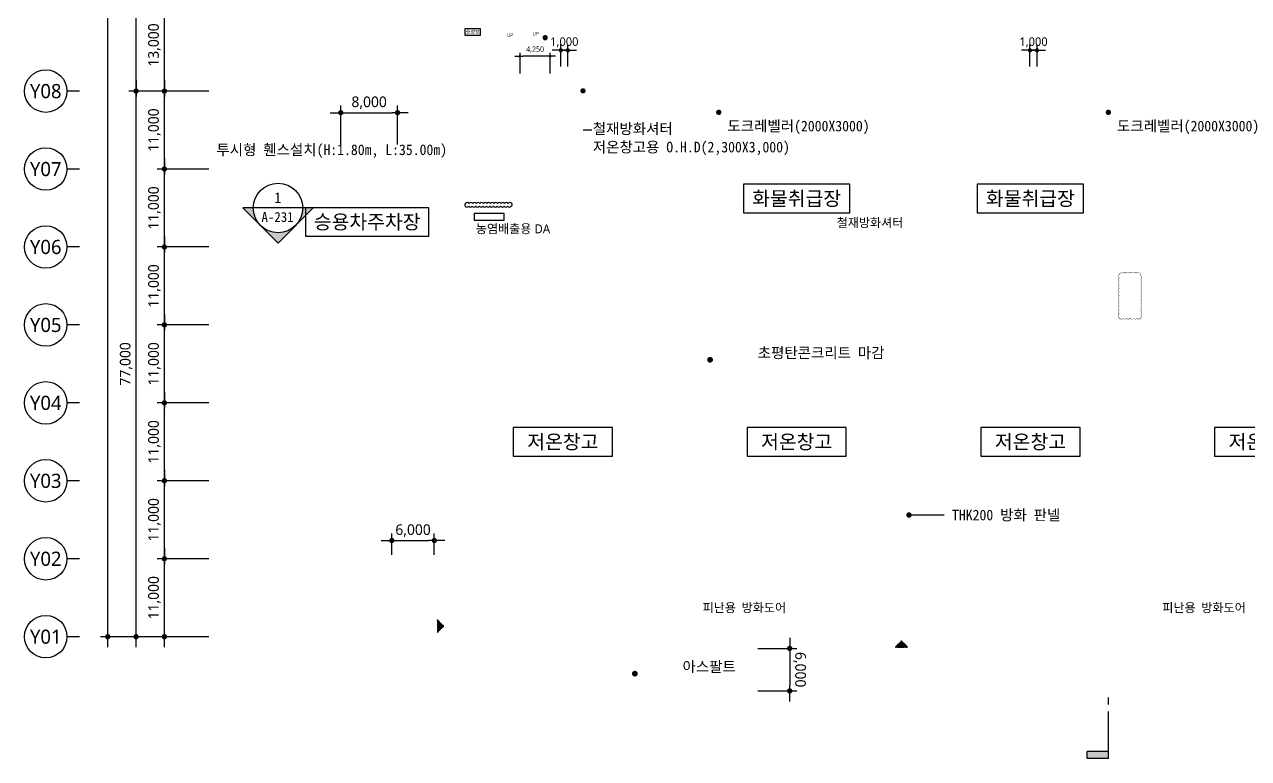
# Model space of a CAD drawing. Header units: millimetres. Extents: x 3546612 to 5615882, y 547008 to 3162891.
# Drawn here: x 4806612 to 4979396, y 1428200 to 1531788 of the extents above; entities that cross this region are included whole.
import ezdxf
from ezdxf.enums import TextEntityAlignment as Align

# ---------------------------------------------------------------- set-up
doc = ezdxf.new("R2010")
doc.units = ezdxf.units.MM
doc.linetypes.add('DASHDOTX2', pattern=[2, 1, -0.5, 0, -0.5])
for name, color, linetype, lineweight in [('A-AXIS-BUBL', 7, 'Continuous', 25), ('A-DIMS', 7, 'Continuous', 25), ('A-MKXS-LEAD', 7, 'Continuous', 25), ('A-MKXS-MAK1', 3, 'Continuous', 25), ('A-MKXS-MAK2', 3, 'DASHDOTX2', 25), ('A-MKXS-TEXT1', 3, 'Continuous', 25), ('A-MKXS-TEXT2', 7, 'Continuous', 25), ('A-XXXX-TXT2', 3, 'Continuous', 25), ('REV-202205', 20, 'Continuous', 25)]:
    doc.layers.add(name, color=color, linetype=linetype, lineweight=lineweight)
doc.styles.add('HY울릉도L', font='')
doc.styles.add('XR-평면도$0$맑은 고딕', font='malgun.ttf')
doc.styles.add('돋움체', font='')
doc.styles.add('맑은고딕', font='malgun.ttf')
doc.styles.get('HY울릉도L').set_extended_font_data('HYwulM')
doc.styles.get('돋움체').set_extended_font_data('DotumChe')
doc.dimstyles.new('CDIM', dxfattribs={"dimtxt": 3, "dimasz": 1.5, "dimexe": 2, "dimexo": 1, "dimgap": 1, "dimtad": 1, "dimdec": 0, "dimrnd": 0.5, "dimzin": 0, "dimdsep": 32, "dimlunit": 6, "dimtxsty": 'HY울릉도L', "dimblk1": '_CIDOT', "dimblk2": '_CIDOT', "dimsah": 1, "dimcen": 5.5, "dimclrd": 2, "dimclre": 2, "dimclrt": 7, "dimadec": 0, "dimazin": 0, "dimtfac": 1, "dimtdec": 0, "dimtix": 1, "dimtmove": 2, "dimatfit": 1, "dimldrblk": '_CIDOT', "dimfxl": 1, "dimtolj": 1, "dimtzin": 0, "dimlwd": -1, "dimarcsym": 0})

# ---------------------------------------------------------------- blocks, each defined once
blk = doc.blocks.new('_CIDOT')
at = {"color": 0, "linetype": 'ByBlock'}
blk.add_line((2, 0), (-1, 0), dxfattribs=at)
at = {"color": 0, "linetype": 'ByBlock', "const_width": 0.5}
blk.add_lwpolyline([(-0.25, 0, 1), (0.25, 0, 1)], format="xyb", close=True, dxfattribs=at)
blk = doc.blocks.new('*D9')
at = {"layer": 'A-DIMS', "lineweight": -2, "transparency": 16777216}
for p, q in [((93193, 67121), (85943, 67121)), ((93193, 56121), (85943, 56121))]:
    blk.add_line(p, q, dxfattribs=at)
at = {"layer": 'A-DIMS', "transparency": 16777216}
blk.add_line((86943, 56871), (86943, 66371), dxfattribs=at)
at = {"layer": 'A-DIMS', "transparency": 16777216, "xscale": 750, "yscale": 750, "zscale": 750}
for p, rotation in [((86943, 67121), 90), ((86943, 56121), 270)]:
    blk.add_blockref('_CIDOT', p, dxfattribs=dict(at, rotation=rotation))
at = {"layer": 'A-DIMS', "color": 3, "transparency": 16777216, "insert": (85538, 61621), "char_height": 1500, "attachment_point": 5, "rotation": 90, "style": '맑은고딕'}
blk.add_mtext('\\A1;11,000', dxfattribs=at)
blk = doc.blocks.new('*D10')
at = {"layer": 'A-DIMS', "lineweight": -2, "transparency": 16777216}
for p, q in [((93193, 78121), (85943, 78121)), ((93193, 67121), (85943, 67121))]:
    blk.add_line(p, q, dxfattribs=at)
at = {"layer": 'A-DIMS', "transparency": 16777216}
blk.add_line((86943, 67871), (86943, 77371), dxfattribs=at)
at = {"layer": 'A-DIMS', "transparency": 16777216, "xscale": 750, "yscale": 750, "zscale": 750}
for p, rotation in [((86943, 78121), 90), ((86943, 67121), 270)]:
    blk.add_blockref('_CIDOT', p, dxfattribs=dict(at, rotation=rotation))
at = {"layer": 'A-DIMS', "color": 3, "transparency": 16777216, "insert": (85538, 72621), "char_height": 1500, "attachment_point": 5, "rotation": 90, "style": '맑은고딕'}
blk.add_mtext('\\A1;11,000', dxfattribs=at)
blk = doc.blocks.new('*D11')
at = {"layer": 'A-DIMS', "lineweight": -2, "transparency": 16777216}
for p, q in [((93193, 89121), (85943, 89121)), ((93193, 78121), (85943, 78121))]:
    blk.add_line(p, q, dxfattribs=at)
at = {"layer": 'A-DIMS', "transparency": 16777216}
blk.add_line((86943, 78871), (86943, 88371), dxfattribs=at)
at = {"layer": 'A-DIMS', "transparency": 16777216, "xscale": 750, "yscale": 750, "zscale": 750}
for p, rotation in [((86943, 89121), 90), ((86943, 78121), 270)]:
    blk.add_blockref('_CIDOT', p, dxfattribs=dict(at, rotation=rotation))
at = {"layer": 'A-DIMS', "color": 3, "transparency": 16777216, "insert": (85538, 83621), "char_height": 1500, "attachment_point": 5, "rotation": 90, "style": '맑은고딕'}
blk.add_mtext('\\A1;11,000', dxfattribs=at)
blk = doc.blocks.new('*D12')
at = {"layer": 'A-DIMS', "lineweight": -2, "transparency": 16777216}
for p, q in [((93193, 100121), (85943, 100121)), ((93193, 89121), (85943, 89121))]:
    blk.add_line(p, q, dxfattribs=at)
at = {"layer": 'A-DIMS', "transparency": 16777216}
blk.add_line((86943, 89871), (86943, 99371), dxfattribs=at)
at = {"layer": 'A-DIMS', "transparency": 16777216, "xscale": 750, "yscale": 750, "zscale": 750}
for p, rotation in [((86943, 100121), 90), ((86943, 89121), 270)]:
    blk.add_blockref('_CIDOT', p, dxfattribs=dict(at, rotation=rotation))
at = {"layer": 'A-DIMS', "color": 3, "transparency": 16777216, "insert": (85538, 94621), "char_height": 1500, "attachment_point": 5, "rotation": 90, "style": '맑은고딕'}
blk.add_mtext('\\A1;11,000', dxfattribs=at)
blk = doc.blocks.new('*D13')
at = {"layer": 'A-DIMS', "lineweight": -2, "transparency": 16777216}
for p, q in [((93193, 111121), (85943, 111121)), ((93193, 100121), (85943, 100121))]:
    blk.add_line(p, q, dxfattribs=at)
at = {"layer": 'A-DIMS', "transparency": 16777216}
blk.add_line((86943, 100871), (86943, 110371), dxfattribs=at)
at = {"layer": 'A-DIMS', "transparency": 16777216, "xscale": 750, "yscale": 750, "zscale": 750}
for p, rotation in [((86943, 111121), 90), ((86943, 100121), 270)]:
    blk.add_blockref('_CIDOT', p, dxfattribs=dict(at, rotation=rotation))
at = {"layer": 'A-DIMS', "color": 3, "transparency": 16777216, "insert": (85538, 105621), "char_height": 1500, "attachment_point": 5, "rotation": 90, "style": '맑은고딕'}
blk.add_mtext('\\A1;11,000', dxfattribs=at)
blk = doc.blocks.new('*D14')
at = {"layer": 'A-DIMS', "lineweight": -2, "transparency": 16777216}
for p, q in [((93193, 122121), (85943, 122121)), ((93193, 111121), (85943, 111121))]:
    blk.add_line(p, q, dxfattribs=at)
at = {"layer": 'A-DIMS', "transparency": 16777216}
blk.add_line((86943, 111871), (86943, 121371), dxfattribs=at)
at = {"layer": 'A-DIMS', "transparency": 16777216, "xscale": 750, "yscale": 750, "zscale": 750}
for p, rotation in [((86943, 122121), 90), ((86943, 111121), 270)]:
    blk.add_blockref('_CIDOT', p, dxfattribs=dict(at, rotation=rotation))
at = {"layer": 'A-DIMS', "color": 3, "transparency": 16777216, "insert": (85538, 116621), "char_height": 1500, "attachment_point": 5, "rotation": 90, "style": '맑은고딕'}
blk.add_mtext('\\A1;11,000', dxfattribs=at)
blk = doc.blocks.new('*D15')
at = {"layer": 'A-DIMS', "lineweight": -2, "transparency": 16777216}
for p, q in [((93193, 135121), (85943, 135121)), ((93193, 122121), (85943, 122121))]:
    blk.add_line(p, q, dxfattribs=at)
at = {"layer": 'A-DIMS', "transparency": 16777216}
blk.add_line((86943, 122871), (86943, 134371), dxfattribs=at)
at = {"layer": 'A-DIMS', "transparency": 16777216, "xscale": 750, "yscale": 750, "zscale": 750}
for p, rotation in [((86943, 135121), 90), ((86943, 122121), 270)]:
    blk.add_blockref('_CIDOT', p, dxfattribs=dict(at, rotation=rotation))
at = {"layer": 'A-DIMS', "color": 3, "transparency": 16777216, "insert": (85538, 128621), "char_height": 1500, "attachment_point": 5, "rotation": 90, "style": '맑은고딕'}
blk.add_mtext('\\A1;13,000', dxfattribs=at)
blk = doc.blocks.new('*D25')
at = {"layer": 'A-DIMS', "lineweight": -2, "transparency": 16777216}
for p, q in [((93193, 122121), (81943, 122121)), ((93193, 45121), (81943, 45121))]:
    blk.add_line(p, q, dxfattribs=at)
at = {"layer": 'A-DIMS', "transparency": 16777216}
blk.add_line((82943, 45871), (82943, 121371), dxfattribs=at)
at = {"layer": 'A-DIMS', "transparency": 16777216, "xscale": 750, "yscale": 750, "zscale": 750}
for p, rotation in [((82943, 122121), 90), ((82943, 45121), 270)]:
    blk.add_blockref('_CIDOT', p, dxfattribs=dict(at, rotation=rotation))
at = {"layer": 'A-DIMS', "color": 3, "transparency": 16777216, "insert": (81542, 83621), "char_height": 1500, "attachment_point": 5, "rotation": 90, "style": '맑은고딕'}
blk.add_mtext('\\A1;77,000', dxfattribs=at)
blk = doc.blocks.new('*D26')
at = {"layer": 'A-DIMS', "lineweight": -2, "transparency": 16777216}
for p, q in [((93193, 241121), (77943, 241121)), ((93193, 45121), (77943, 45121))]:
    blk.add_line(p, q, dxfattribs=at)
at = {"layer": 'A-DIMS', "transparency": 16777216}
blk.add_line((78943, 45871), (78943, 240371), dxfattribs=at)
at = {"layer": 'A-DIMS', "transparency": 16777216, "xscale": 750, "yscale": 750, "zscale": 750}
for p, rotation in [((78943, 241121), 90), ((78943, 45121), 270)]:
    blk.add_blockref('_CIDOT', p, dxfattribs=dict(at, rotation=rotation))
at = {"layer": 'A-DIMS', "color": 3, "transparency": 16777216, "insert": (77538, 143121), "char_height": 1500, "attachment_point": 5, "rotation": 90, "style": '맑은고딕'}
blk.add_mtext('\\A1;196,000', dxfattribs=at)
blk = doc.blocks.new('*D27')
at = {"layer": 'A-DIMS', "lineweight": -2, "transparency": 16777216}
for p, q in [((93193, 56121), (85943, 56121)), ((93193, 45121), (85943, 45121))]:
    blk.add_line(p, q, dxfattribs=at)
at = {"layer": 'A-DIMS', "transparency": 16777216}
blk.add_line((86943, 45871), (86943, 55371), dxfattribs=at)
at = {"layer": 'A-DIMS', "transparency": 16777216, "xscale": 750, "yscale": 750, "zscale": 750}
for p, rotation in [((86943, 56121), 90), ((86943, 45121), 270)]:
    blk.add_blockref('_CIDOT', p, dxfattribs=dict(at, rotation=rotation))
at = {"layer": 'A-DIMS', "color": 3, "transparency": 16777216, "insert": (85538, 50621), "char_height": 1500, "attachment_point": 5, "rotation": 90, "style": '맑은고딕'}
blk.add_mtext('\\A1;11,000', dxfattribs=at)
blk = doc.blocks.new('*D28')
at = {"layer": 'A-DIMS', "lineweight": -2, "transparency": 16777216}
for p, q in [((93193, 164121), (81943, 164121)), ((93193, 122121), (81943, 122121))]:
    blk.add_line(p, q, dxfattribs=at)
at = {"layer": 'A-DIMS', "transparency": 16777216}
blk.add_line((82943, 122871), (82943, 163371), dxfattribs=at)
at = {"layer": 'A-DIMS', "transparency": 16777216, "xscale": 750, "yscale": 750, "zscale": 750}
for p, rotation in [((82943, 164121), 90), ((82943, 122121), 270)]:
    blk.add_blockref('_CIDOT', p, dxfattribs=dict(at, rotation=rotation))
at = {"layer": 'A-DIMS', "color": 3, "transparency": 16777216, "insert": (81542, 143121), "char_height": 1500, "attachment_point": 5, "rotation": 90, "style": '맑은고딕'}
blk.add_mtext('\\A1;42,000', dxfattribs=at)
blk = doc.blocks.new('글_일반주차')
at = {"layer": 'A-XXXX-TXT2', "color": 0}
blk.add_lwpolyline([(-8700, -2000), (8700, -2000), (8700, 2000), (-8700, 2000)], close=True, dxfattribs=at)
at = {"layer": 'A-XXXX-TXT2', "style": '맑은고딕'}
blk.add_text('승용차주차장', height=2000, dxfattribs=at).set_placement((0, 0), align=Align.MIDDLE_CENTER)
blk = doc.blocks.new('*D88')
at = {"layer": 'A-DIMS', "lineweight": -2, "transparency": 16777216}
for p, q in [((4858462, 1456966), (4858462, 1459966)), ((4864462, 1456966), (4864462, 1459966))]:
    blk.add_line(p, q, dxfattribs=at)
at = {"layer": 'A-DIMS', "transparency": 16777216}
blk.add_line((4859212, 1458966), (4863712, 1458966), dxfattribs=at)
at = {"layer": 'A-DIMS', "transparency": 16777216, "xscale": 750, "yscale": 750, "zscale": 750, "rotation": 180}
blk.add_blockref('_CIDOT', (4858462, 1458966), dxfattribs=at)
at = {"layer": 'A-DIMS', "transparency": 16777216, "xscale": 750, "yscale": 750, "zscale": 750}
blk.add_blockref('_CIDOT', (4864462, 1458966), dxfattribs=at)
at = {"layer": 'A-DIMS', "color": 3, "transparency": 16777216, "insert": (4861462, 1460367), "char_height": 1500, "attachment_point": 5, "style": '맑은고딕'}
blk.add_mtext('\\A1;6,000', dxfattribs=at)
blk = doc.blocks.new('*D89')
at = {"layer": 'A-DIMS', "lineweight": -2, "transparency": 16777216}
for p, q in [((4851262, 1514841), (4851262, 1520341)), ((4859262, 1514841), (4859262, 1520341))]:
    blk.add_line(p, q, dxfattribs=at)
at = {"layer": 'A-DIMS', "transparency": 16777216}
blk.add_line((4852012, 1519341), (4858512, 1519341), dxfattribs=at)
at = {"layer": 'A-DIMS', "transparency": 16777216, "xscale": 750, "yscale": 750, "zscale": 750, "rotation": 180}
blk.add_blockref('_CIDOT', (4851262, 1519341), dxfattribs=at)
at = {"layer": 'A-DIMS', "transparency": 16777216, "xscale": 750, "yscale": 750, "zscale": 750}
blk.add_blockref('_CIDOT', (4859262, 1519341), dxfattribs=at)
at = {"layer": 'A-DIMS', "color": 3, "transparency": 16777216, "insert": (4855262, 1520742), "char_height": 1500, "attachment_point": 5, "style": '맑은고딕'}
blk.add_mtext('\\A1;8,000', dxfattribs=at)
blk = doc.blocks.new('*D91')
at = {"layer": 'A-DIMS', "lineweight": -2, "transparency": 16777216}
for p, q in [((4910128, 1443741), (4915628, 1443741)), ((4910128, 1437741), (4915628, 1437741))]:
    blk.add_line(p, q, dxfattribs=at)
at = {"layer": 'A-DIMS', "transparency": 16777216}
blk.add_line((4914628, 1442991), (4914628, 1438491), dxfattribs=at)
at = {"layer": 'A-DIMS', "transparency": 16777216, "xscale": 750, "yscale": 750, "zscale": 750}
for p, rotation in [((4914628, 1443741), 90.00006841941008), ((4914628, 1437741), 270.0000684194101)]:
    blk.add_blockref('_CIDOT', p, dxfattribs=dict(at, rotation=rotation))
at = {"layer": 'A-DIMS', "color": 3, "transparency": 16777216, "insert": (4916028, 1440741), "char_height": 1500, "attachment_point": 5, "rotation": 270.00007, "style": '맑은고딕'}
blk.add_mtext('\\A1;6,000', dxfattribs=at)
blk = doc.blocks.new('글_승강장')
at = {"layer": 'A-XXXX-TXT2', "color": 0, "ltscale": 100}
blk.add_lwpolyline([(-1100, 450), (-1100, -450), (1100, -450), (1100, 450)], close=True, dxfattribs=at)
at = {"layer": 'A-XXXX-TXT2', "ltscale": 100, "style": 'XR-평면도$0$맑은 고딕'}
blk.add_text('승강장', height=500, dxfattribs=at).set_placement((0, 0), align=Align.MIDDLE_CENTER)
blk = doc.blocks.new('*D143')
at = {"layer": 'A-DIMS', "transparency": 16777216}
for p, q in [((4881716, 1528142), (4881116, 1528142)), ((4882316, 1528142), (4883316, 1528142)), ((4883916, 1528142), (4884516, 1528142))]:
    blk.add_line(p, q, dxfattribs=at)
at = {"layer": 'A-DIMS', "lineweight": -2, "transparency": 16777216}
for p, q in [((4882316, 1525842), (4882316, 1528942)), ((4883316, 1525842), (4883316, 1528942))]:
    blk.add_line(p, q, dxfattribs=at)
at = {"layer": 'A-DIMS', "transparency": 16777216, "xscale": 600, "yscale": 600, "zscale": 600}
blk.add_blockref('_CIDOT', (4882316, 1528142), dxfattribs=at)
at = {"layer": 'A-DIMS', "transparency": 16777216, "xscale": 600, "yscale": 600, "zscale": 600, "rotation": 180}
blk.add_blockref('_CIDOT', (4883316, 1528142), dxfattribs=at)
at = {"layer": 'A-DIMS', "color": 3, "transparency": 16777216, "insert": (4882816, 1529266), "char_height": 1200, "attachment_point": 5, "style": '맑은고딕'}
blk.add_mtext('\\A1;1,000', dxfattribs=at)
blk = doc.blocks.new('*D150')
at = {"layer": 'A-DIMS', "lineweight": -2, "transparency": 16777216}
for p, q in [((4876562, 1524858), (4876562, 1527808)), ((4880812, 1524858), (4880812, 1527808))]:
    blk.add_line(p, q, dxfattribs=at)
at = {"layer": 'A-DIMS', "transparency": 16777216}
blk.add_line((4880437, 1527308), (4876937, 1527308), dxfattribs=at)
at = {"layer": 'A-DIMS', "transparency": 16777216, "xscale": 375, "yscale": 375, "zscale": 375, "rotation": 180}
blk.add_blockref('_CIDOT', (4876562, 1527308), dxfattribs=at)
at = {"layer": 'A-DIMS', "transparency": 16777216, "xscale": 375, "yscale": 375, "zscale": 375}
blk.add_blockref('_CIDOT', (4880812, 1527308), dxfattribs=at)
at = {"layer": 'A-DIMS', "color": 3, "transparency": 16777216, "insert": (4878687, 1528241), "char_height": 750, "attachment_point": 5, "style": '맑은고딕'}
blk.add_mtext('\\A1;4,250', dxfattribs=at)
blk = doc.blocks.new('글_저온창고')
at = {"layer": 'A-XXXX-TXT2', "color": 0}
blk.add_lwpolyline([(-7000, -2000), (7000, -2000), (7000, 2000), (-7000, 2000)], close=True, dxfattribs=at)
at = {"layer": 'A-XXXX-TXT2', "style": '맑은고딕'}
blk.add_text('저온창고', height=2000, dxfattribs=at).set_placement((0, 0), align=Align.MIDDLE_CENTER)
blk = doc.blocks.new('A$C46A32BF9')
at = {"layer": 'A-MKXS-MAK1'}
h = blk.add_hatch(color=256, dxfattribs=at)
h.paths.add_polyline_path([(102983, 100671), (105457, 103146, -0.4142136), (100508, 103146)])
h.paths.add_polyline_path([(105457, 103146), (107932, 105621), (106483, 105621, -0.1989124)])
h.paths.add_polyline_path([(100508, 103146, -0.1989124), (99483, 105621), (98033, 105621)])
blk.add_hatch(color=256, dxfattribs=at).paths.add_polyline_path([(217193, 28930), (217193, 27930), (220193, 27930), (220193, 28930)])
for p, q in [((98033, 105621), (102983, 100671)), ((112710, 105621), (98033, 105621)), ((107932, 105621), (102983, 100671)), ((114710, 105621), (113710, 105621)), ((220193, 35559), (220193, 36559)), ((220193, 27930), (220193, 34559)), ((217193, 27930), (217193, 28930)), ((220193, 28930), (217193, 28930)), ((220193, 27930), (217193, 27930))]:
    blk.add_line(p, q, dxfattribs=at)
blk.add_circle((102983, 105621), 3500, dxfattribs=at)
at = {"layer": 'A-MKXS-TEXT2', "style": '돋움체'}
for s, height, p in [('1', 1500, (102941, 107063)), ('A-231', 1400, (102912, 104343))]:
    blk.add_text(s, height=height, dxfattribs=at).set_placement(p, align=Align.MIDDLE)
blk = doc.blocks.new('*D216')
at = {"layer": 'A-DIMS', "transparency": 16777216}
for p, q in [((4947942, 1528142), (4947342, 1528142)), ((4948542, 1528142), (4949542, 1528142)), ((4950142, 1528142), (4950742, 1528142))]:
    blk.add_line(p, q, dxfattribs=at)
at = {"layer": 'A-DIMS', "lineweight": -2, "transparency": 16777216}
for p, q in [((4948542, 1525842), (4948542, 1528942)), ((4949542, 1525842), (4949542, 1528942))]:
    blk.add_line(p, q, dxfattribs=at)
at = {"layer": 'A-DIMS', "transparency": 16777216, "xscale": 600, "yscale": 600, "zscale": 600}
blk.add_blockref('_CIDOT', (4948542, 1528142), dxfattribs=at)
at = {"layer": 'A-DIMS', "transparency": 16777216, "xscale": 600, "yscale": 600, "zscale": 600, "rotation": 180}
blk.add_blockref('_CIDOT', (4949542, 1528142), dxfattribs=at)
at = {"layer": 'A-DIMS', "color": 3, "transparency": 16777216, "insert": (4949042, 1529266), "char_height": 1200, "attachment_point": 5, "style": '맑은고딕'}
blk.add_mtext('\\A1;1,000', dxfattribs=at)
blk = doc.blocks.new('글_작업장')
at = {"layer": 'A-XXXX-TXT2', "color": 0}
blk.add_lwpolyline([(-7500, -2000), (7500, -2000), (7500, 2000), (-7500, 2000)], close=True, dxfattribs=at)
at = {"layer": 'A-XXXX-TXT2', "style": '맑은고딕'}
blk.add_text('화물취급장', height=2000, dxfattribs=at).set_placement((0, 0), align=Align.MIDDLE_CENTER)
blk = doc.blocks.new('DIM(210222)')
for p, q in [((74943, 122120.6), (73193, 122120.6)), ((74943, 111120.6), (73193, 111120.6)), ((74943, 100120.6), (73193, 100120.6)), ((74943, 89120.6), (73193, 89120.6)), ((74943, 78120.6), (73193, 78120.6)), ((74943, 67120.6), (73193, 67120.6)), ((74943, 56120.6), (73193, 56120.6)), ((74943, 45120.6), (73193, 45120.6))]:
    blk.add_line(p, q)
at = {"layer": 'A-AXIS-BUBL', "ltscale": 0.2}
for centre in [(70193, 122120.6), (70193, 111120.6), (70193, 100120.6), (70193, 89120.6), (70193, 78120.6), (70193, 67120.6), (70193, 56120.6), (70193, 45120.6)]:
    blk.add_circle(centre, 3000, dxfattribs=at)
at = {"layer": 'A-XXXX-TXT2', "ltscale": 0.2, "style": '맑은고딕'}
for s, p in [('Y08', (70193, 122120.6)), ('Y07', (70193, 111120.6)), ('Y06', (70193, 100120.6)), ('Y05', (70193, 89120.6)), ('Y04', (70193, 78120.6)), ('Y03', (70193, 67120.6)), ('Y02', (70193, 56120.6)), ('Y01', (70193, 45120.6))]:
    blk.add_text(s, height=2000, dxfattribs=at).set_placement(p, align=Align.MIDDLE)
at = {"layer": 'A-DIMS'}
for p1, p2, distance, picture, middle in [((93693, 45120.6), (93693, 241120.6), 14750, '*D26', (77538.1, 143120.6)), ((93693, 122120.6), (93693, 164120.6), 10750, '*D28', (81542.2, 143120.6)), ((93693, 122120.6), (93693, 135120.6), 6750, '*D15', (85538.1, 128620.6)), ((93693, 45120.6), (93693, 122120.6), 10750, '*D25', (81542.2, 83620.6)), ((93693, 111120.6), (93693, 122120.6), 6750, '*D14', (85538.1, 116620.6)), ((93693, 100120.6), (93693, 111120.6), 6750, '*D13', (85538.1, 105620.6)), ((93693, 89120.6), (93693, 100120.6), 6750, '*D12', (85538.1, 94620.6)), ((93693, 78120.6), (93693, 89120.6), 6750, '*D11', (85538.1, 83620.6)), ((93693, 67120.6), (93693, 78120.6), 6750, '*D10', (85538.1, 72620.6)), ((93693, 56120.6), (93693, 67120.6), 6750, '*D9', (85538.1, 61620.6)), ((93693, 45120.6), (93693, 56120.6), 6750, '*D27', (85538.1, 50620.6))]:
    dim = blk.add_aligned_dim(p1=p1, p2=p2, distance=distance, dimstyle='CDIM', override={"dimscale": 500, "dimtxsty": '맑은고딕', "dimclrd": 256, "dimclre": 256, "dimclrt": 3}, dxfattribs=at)
    dim.commit()
    dim.dimension.update_dxf_attribs({"geometry": picture, "text_midpoint": middle})

msp = doc.modelspace()

# ---------------------------------------------------------------- hatches: boundary and pattern name
h = msp.add_hatch(color=240)
h.dxf.hatch_style = 1
h.paths.add_polyline_path([(4864912.8, 1446011.5), (4865792.6, 1446891.2), (4864912.8, 1447771)])
h = msp.add_hatch(color=240)
h.dxf.hatch_style = 1
h.paths.add_polyline_path([(4931291.6, 1443892.2), (4930411.8, 1444772), (4929532.1, 1443892.2)])

# ---------------------------------------------------------------- linework, layer by layer
msp.add_line((4885452.5, 1516933.4), (4886677.5, 1516933.4))
at = {"layer": 'A-MKXS-LEAD'}
msp.add_line((4936446.4, 1462564), (4931469.8, 1462564), dxfattribs=at)
for points, const_width in [([(4879922.5, 1529921.7, 1), (4880297.5, 1529921.7, 1)], 375), ([(4885265, 1522426.1, 1), (4885640, 1522426.1, 1)], 375), ([(4904424.3, 1519391.2, 1), (4904799.3, 1519391.2, 1)], 375), ([(4959424.3, 1519391.2, 1), (4959799.3, 1519391.2, 1)], 375), ([(4903182.3, 1484488.4, 1), (4903596.9, 1484447, 1)], 400), ([(4931282.3, 1462564, 1), (4931657.3, 1462564, 1)], 375), ([(4892564.9, 1440194.8, 1), (4892979.5, 1440153.4, 1)], 400)]:
    msp.add_lwpolyline(points, format="xyb", close=True, dxfattribs=dict(at, const_width=const_width))
at = {"layer": 'A-MKXS-MAK2', "color": 240}
for points in [[(4864912.8, 1446011.5), (4865792.6, 1446891.2), (4864912.8, 1447771)], [(4931291.6, 1443892.2), (4930411.8, 1444772), (4929532.1, 1443892.2)]]:
    msp.add_lwpolyline(points, close=True, dxfattribs=at)
at = {"layer": 'A-XXXX-TXT2', "color": 0, "ltscale": 100}
msp.add_lwpolyline([(4870111.8, 1505091.2), (4870111.8, 1504191.2), (4874311.8, 1504191.2), (4874311.8, 1505091.2)], close=True, dxfattribs=at)
at = {"layer": 'REV-202205'}
msp.add_lwpolyline([(4868822.1, 1506137.2, 0.52056705), (4869322.1, 1506137.2, 0.52056705), (4869822.1, 1506137.2, 0.52056705), (4870322.1, 1506137.2, 0.52056705), (4870822.1, 1506137.2, 0.52056705), (4871322.1, 1506137.2, 0.52056705), (4871822.1, 1506137.2, 0.52056705), (4872322.1, 1506137.2, 0.52056705), (4872822.1, 1506137.2, 0.52056705), (4873322.1, 1506137.2, 0.52056705), (4873822.1, 1506137.2, 0.52056705), (4874322.1, 1506137.2, 0.52056705), (4874822.1, 1506137.2, 0.52056705), (4875322.1, 1506137.2, 0.52056705), (4875387.7, 1506531.9, 0.52056705), (4874887.7, 1506531.9, 0.52056705), (4874387.7, 1506531.9, 0.52056705), (4873887.7, 1506531.9, 0.52056705), (4873387.7, 1506531.9, 0.52056705), (4872887.7, 1506531.9, 0.52056705), (4872387.7, 1506531.9, 0.52056705), (4871887.7, 1506531.9, 0.52056705), (4871387.7, 1506531.9, 0.52056705), (4870887.7, 1506531.9, 0.52056705), (4870387.7, 1506531.9, 0.52056705), (4869887.7, 1506531.9, 0.52056705), (4869387.7, 1506531.9, 0.52056705), (4868887.7, 1506531.9, 0.52056705)], format="xyb", close=True, dxfattribs=at)
at = {"layer": 'REV-202205', "const_width": 50}
msp.add_lwpolyline([(4961161.8, 1490341.2, 0.52056705), (4961661.8, 1490341.2, 0.52056705), (4962161.8, 1490341.2, 0.52056705), (4962661.8, 1490341.2, 0.52056705), (4963161.8, 1490341.2, 0.52056705), (4963661.8, 1490341.2, 0.52056705), (4964161.8, 1490341.2, 0.52056705), (4964161.8, 1490841.2, 0.52056705), (4964161.8, 1491341.2, 0.52056705), (4964161.8, 1491841.2, 0.52056705), (4964161.8, 1492341.2, 0.52056705), (4964161.8, 1492841.2, 0.52056705), (4964161.8, 1493341.2, 0.52056705), (4964161.8, 1493841.2, 0.52056705), (4964161.8, 1494341.2, 0.52056705), (4964161.8, 1494841.2, 0.52056705), (4964161.8, 1495341.2, 0.52056705), (4964161.8, 1495841.2, 0.52056705), (4964161.8, 1496341.2, 0.52056705), (4964011.8, 1496691.2, 0.52056705), (4963511.8, 1496691.2, 0.52056705), (4963011.8, 1496691.2, 0.52056705), (4962511.8, 1496691.2, 0.52056705), (4962011.8, 1496691.2, 0.52056705), (4961511.8, 1496691.2, 0.52056705), (4961161.8, 1496541.2, 0.52056705), (4961161.8, 1496041.2, 0.52056705), (4961161.8, 1495541.2, 0.52056705), (4961161.8, 1495041.2, 0.52056705), (4961161.8, 1494541.2, 0.52056705), (4961161.8, 1494041.2, 0.52056705), (4961161.8, 1493541.2, 0.52056705), (4961161.8, 1493041.2, 0.52056705), (4961161.8, 1492541.2, 0.52056705), (4961161.8, 1492041.2, 0.52056705), (4961161.8, 1491541.2, 0.52056705), (4961161.8, 1491041.2, 0.52056705)], format="xyb", close=True, dxfattribs=at)

# ---------------------------------------------------------------- block references
for name, p in [('DIM(210222)', (4739418.8, 1400270.6)), ('A$C46A32BF9', (4739418.8, 1400270.6)), ('글_승강장', (4869886.8, 1530735.7)), ('글_작업장', (4915611.8, 1507230.5)), ('글_작업장', (4948611.8, 1507230.5)), ('글_일반주차', (4854986.8, 1503920.6)), ('글_저온창고', (4882611.8, 1472891.2)), ('글_저온창고', (4915611.8, 1472891.2)), ('글_저온창고', (4948611.8, 1472891.2)), ('글_저온창고', (4981611.8, 1472891.2))]:
    msp.add_blockref(name, p)

# ---------------------------------------------------------------- texts
at = {"layer": 'A-MKXS-TEXT1', "style": '맑은고딕'}
for p in [(4875139.3, 1530289), (4878764.3, 1530489)]:
    msp.add_text('UP', height=500, dxfattribs=at).set_placement(p, align=Align.MIDDLE_CENTER)
at = {"layer": 'A-MKXS-TEXT1'}
for s, height, style, p in [('철재방화셔터', 1500, '돋움체', (4886829.4, 1517082.1)), ('도크레벨러(2000X3000)', 1500, '돋움체', (4905836.8, 1517461.3)), ('도크레벨러(2000X3000)', 1500, '돋움체', (4960836.8, 1517461.3)), ('저온창고용 O.H.D(2,300X3,000)', 1500, '돋움체', (4886829.4, 1514490.3)), ('투시형 휀스설치(H:1.80m, L:35.00m)', 1500, '돋움체', (4833698.4, 1514113.9)), ('농염배출용 DA', 1250, '맑은고딕', (4870325.7, 1502950.2)), ('철재방화셔터', 1250, '돋움체', (4921259.3, 1503813.7)), ('초평탄콘크리트 마감', 1500, '돋움체', (4910111.2, 1485455.5)), ('THK200 방화 판넬', 1500, '돋움체', (4937543.4, 1462564)), ('피난용 방화도어', 1250, '돋움체', (4902337.1, 1449475.1)), ('피난용 방화도어', 1250, '돋움체', (4967220.8, 1449475.1)), ('아스팔트', 1500, '돋움체', (4899493.8, 1441161.8))]:
    msp.add_text(s, height=height, dxfattribs=dict(at, style=style)).set_placement(p, align=Align.MIDDLE_LEFT)

# ---------------------------------------------------------------- dimensions: what is measured, and where the dimension line sits
at = {"layer": 'A-DIMS'}
for base, p1, p2, picture, middle in [((4883315.9, 1528142.2), (4882315.9, 1525442.4), (4883315.9, 1525442.4), '*D143', (4882815.9, 1529266.1)), ((4949542.2, 1528142.2), (4948542.2, 1525442.4), (4949542.2, 1525442.4), '*D216', (4949042.2, 1529266.1))]:
    dim = msp.add_linear_dim(base=base, p1=p1, p2=p2, dimstyle='CDIM', override={"dimscale": 400, "dimtxsty": '맑은고딕', "dimclrd": 256, "dimclre": 256, "dimclrt": 3}, dxfattribs=at)
    dim.commit()
    dim.dimension.update_dxf_attribs({"geometry": picture, "text_midpoint": middle})
dim = msp.add_linear_dim(base=(4876561.8, 1527307.5), p1=(4880811.8, 1524607.7), p2=(4876561.8, 1524607.7), angle=180, dimstyle='CDIM', override={"dimscale": 250, "dimtad": 4, "dimtxsty": '맑은고딕', "dimclrd": 256, "dimclre": 256, "dimclrt": 3}, dxfattribs=at)
dim.commit()
dim.dimension.update_dxf_attribs({"geometry": '*D150', "text_midpoint": (4878686.8, 1528240.7), "dimtype": 160})
for p1, p2, distance, picture, middle in [((4851261.8, 1514341.2), (4859261.8, 1514341.2), 5000, '*D89', (4855261.8, 1520742)), ((4858461.8, 1456466.2), (4864461.8, 1456466.2), 2500, '*D88', (4861461.8, 1460367)), ((4909627.5, 1443741.2), (4909627.5, 1437741.2), 5000, '*D91', (4916028.3, 1440741.2))]:
    dim = msp.add_aligned_dim(p1=p1, p2=p2, distance=distance, dimstyle='CDIM', override={"dimscale": 500, "dimtxsty": '맑은고딕', "dimclrd": 256, "dimclre": 256, "dimclrt": 3}, dxfattribs=at)
    dim.commit()
    dim.dimension.update_dxf_attribs({"geometry": picture, "text_midpoint": middle})

doc.saveas('drawing.dxf')
